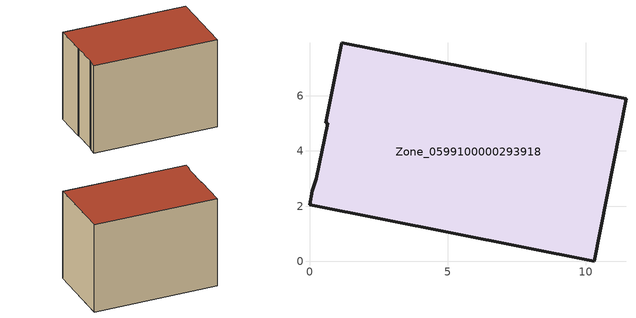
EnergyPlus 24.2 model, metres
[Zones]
Zone_0599100000293918
 floor ground (C_G): 0.1,2.56 0.25,2.99 0.66,5 0.59,5.01 1.16,7.92 11.46,5.88 10.31,0 0,2.04 z0
 wall outside (C_F): 1.16,7.92 0.59,5.01 0.66,5 0.25,2.99 0.1,2.56 0,2.04 10.31,0 11.46,5.88 1.16,7.92 z0:7.72
 roof outside (C_R): 0.25,2.99 0.1,2.56 0,2.04 10.31,0 11.46,5.88 1.16,7.92 0.59,5.01 0.66,5 z7.72
[BUILDING]
Pand.0599100000293918: North Axis=0; Terrain=City; Loads Convergence Tolerance Value=0.04; Temperature Convergence Tolerance Value=0.4; Solar Distribution=FullExterior; Maximum Number of Warmup Days=25; Minimum Number of Warmup Days=1
[Site:Location]
Rotterdam.The.Hague.AP_ZH_NLD Design_Conditions: Latitude=51.96; Longitude=4.45; Time Zone=1; Elevation=-4.5
[SITE:GROUNDTEMPERATURE:BUILDINGSURFACE]
18, 18, 18, 18, 18, 18, 18, 18, 18, 18, 18, 18
[MATERIAL] Thermal Absorptance=0.9; Solar Absorptance=0.7; Visible Absorptance=0.7
Name | Roughness | Thickness | Conductivity | Density | Specific Heat
G.TI.1975-1991 | MediumSmooth | 0.15 | 0.288461 | 540 | 1210
F.TI.1975-1991 | Rough | 0.3 | 0.230769 | 1920 | 840
R.TI.1975-1991 | MediumRough | 0.2 | 0.153846 | 1500 | 1000
[CONSTRUCTION]
C_G: G.TI.1975-1991
C_F: F.TI.1975-1991
C_R: R.TI.1975-1991
[ZONE]
Zone_0599100000293918: Type=1; Multiplier=1; Ceiling Height=Autocalculate; Volume=Autocalculate; Floor Area=autocalculate; Part of Total Floor Area=Yes
[ZONEINFILTRATION:DESIGNFLOWRATE]
Infil_Zone_0599100000293918: Zone or ZoneList or Space or SpaceList=Zone_0599100000293918; Schedule=AlwaysOn; Design Flow Rate Calculation Method=Flow/Area; Flow Rate per Floor Area=0.003; Constant Term Coefficient=1; Temperature Term Coefficient=0; Velocity Term Coefficient=0; Velocity Squared Term Coefficient=0
[HVACTEMPLATE:ZONE:IDEALLOADSAIRSYSTEM]
Zone_0599100000293918: Maximum Heating Supply Air Temperature=50; Minimum Cooling Supply Air Temperature=13; Maximum Heating Supply Air Humidity Ratio=0.0156; Minimum Cooling Supply Air Humidity Ratio=0.0077; Heating Limit=NoLimit; Cooling Limit=NoLimit; Dehumidification Control Type=ConstantSensibleHeatRatio; Cooling Sensible Heat Ratio=0.7; Dehumidification Setpoint=60; Humidification Control Type=None; Humidification Setpoint=30; Outdoor Air Method=None; Outdoor Air Flow Rate per Person=0.00944; Outdoor Air Flow Rate per Zone Floor Area=0; Outdoor Air Flow Rate per Zone=0; Demand Controlled Ventilation Type=None; Outdoor Air Economizer Type=NoEconomizer; Heat Recovery Type=None; Sensible Heat Recovery Effectiveness=0.7; Latent Heat Recovery Effectiveness=0.65
[ZONECONTROL:THERMOSTAT]
ThermostatControl_Zone_0599100000293918: Zone or ZoneList=Zone_0599100000293918; Control Type Schedule=DualSetpointControlType; Control 1=Thermostat_Zone_0599100000293918; Temperature Difference Between Cutout And Setpoint=0
[THERMOSTATSETPOINT:DUALSETPOINT]
Thermostat_Zone_0599100000293918: Heating Setpoint Temperature Schedule=HeatingSetpoint_Zone_0599100000293918; Cooling Setpoint Temperature Schedule=CoolingSetpoint_Zone_0599100000293918
[SCHEDULE:COMPACT]
HeatingSetpoint_Zone_0599100000293918: Through: 12/31, For: AllDays, Until: 24:00, 21
CoolingSetpoint_Zone_0599100000293918: Through: 12/31, For: AllDays, Until: 24:00, 24
DualSetpointControlType: Through: 12/31, For: AllDays, Until: 24:00, 4
AlwaysOn: Through: 12/31, For: AllDays, Until: 24:00, 1
